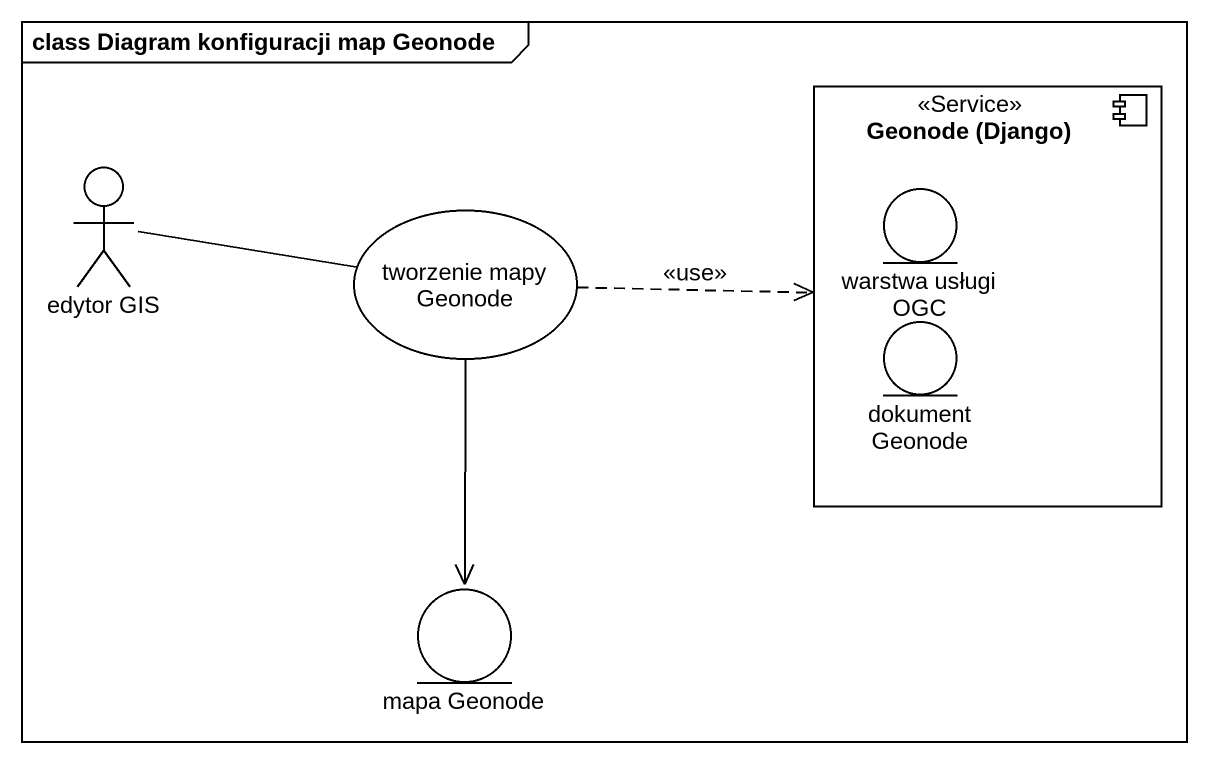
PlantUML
@startuml
mainframe class Diagram konfiguracji map Geonode
component "Geonode (Django)" as Geonode_Django <<Service>> {
  entity "warstwa usługi OGC" as warstwa_usługi_OGC
  entity "dokument Geonode" as dokument_Geonode
}
actor "edytor GIS" as edytor_GIS
usecase "tworzenie mapy Geonode" as tworzenie_mapy_Geonode
entity "mapa Geonode" as mapa_Geonode
edytor_GIS -right- tworzenie_mapy_Geonode
tworzenie_mapy_Geonode .right.> Geonode_Django : <<use>>
tworzenie_mapy_Geonode --> mapa_Geonode
@enduml
